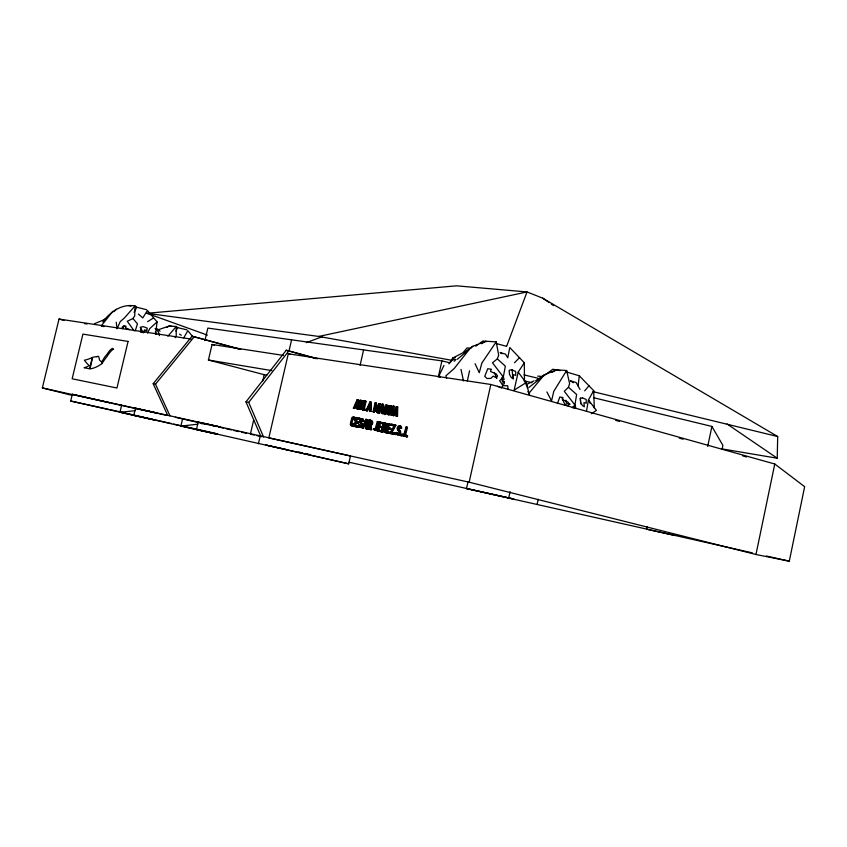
<?xml version="1.0" encoding="UTF-8"?>
<svg xmlns="http://www.w3.org/2000/svg" width="847" height="847" viewBox="0 0 847 847"><rect width="100%" height="100%" fill="white"/><g stroke="black" fill="none" stroke-linecap="round" stroke-linejoin="round"><path stroke-width="1.27" d="M396.788 416.142L396.978 406.804L396.248 406.666L392.373 415.326L393.897 415.665L397.031 408.307L396.745 416.184M393.156 415.475L396.301 408.116L396.004 415.993L397.529 416.332L397.719 406.994L396.248 406.666M721.57 448.825L777.228 458.216L777.694 436.533L542.673 298.155L527.025 291.94L456.512 285.82L146.87 313.295L207.388 335.116M382.018 404.135L382.738 404.263L382.526 413.505L383.268 413.696L383.479 404.464L382.018 404.135L378.207 412.711M367.206 419.678L366.973 428.868L365.481 428.529L365.809 420.779L362.749 427.989L361.997 427.841L365.766 419.36L367.206 419.678L365.766 419.36M366.105 410.477L369.874 401.976L370.584 402.103L370.351 411.261L370.658 403.585L367.598 410.806L362.643 409.832L364.634 401.044L365.332 401.171L366.063 401.362L364.062 410.149L362.643 409.832M366.476 410.594L366.698 409.62L365.968 409.429L365.745 410.403L366.846 410.668L369.927 403.394L369.599 411.123L371.092 411.451L371.325 402.293L370.584 402.103M357.561 408.9L357.805 399.826L357.116 399.71L353.39 408.127L354.861 408.455L357.889 401.298L357.159 401.107L354.131 408.265M357.159 401.107L356.82 408.762L358.292 409.08L358.546 400.028L357.116 399.71M580.407 397.984L580.724 403.924M382.495 413.558L381.764 413.368L382.071 405.565L378.98 412.849M357.773 403.85L357.889 401.298M386.719 405.279L388.604 405.586L388.921 408.106L387.418 407.767L387.153 406.115L385.893 406.264L384.485 411.197L384.771 412.86L386.094 412.733L386.92 410.393L387.651 410.583L385.851 410.202L386.073 409.217L388.604 409.726C389.609 412.754 384.538 416.576 384.39 412.055M388.148 407.968L388.212 407.227M144.032 332.511L144.244 330.372L146.764 330.976L147.262 328.138L143.408 326.698L140.814 327.048L140.549 330.065L142.031 332.49M354.649 419.858L353.908 419.678L353.527 418.005L352.458 418.249L351.113 422.907L351.706 424.855L353.051 423.479L354.47 423.796L353.908 425.13A2.245 1.472 -75.9 0 1 352.691 426.052L351.759 425.85A2.308 1.514 -75.9 0 1 351.399 425.522M578.099 386.031L579.284 375.782L566.124 371.886M155.604 334.343L157.076 321.881L147.42 310.478L142.783 317.932L138.432 314.078M354.681 418.969L353.591 418.132L352.627 419.667L351.759 423.828L352.839 425.014L353.728 423.616L353.167 424.95A2.245 1.472 -75.9 0 1 351.95 425.872L351.018 425.67A2.308 1.514 -75.9 0 1 350.298 424.273L351.749 417.92A2.308 1.514 -75.8 0 1 353.008 416.915L353.951 417.084A2.266 1.482 -75.8 0 1 354.671 418.376L354.597 419.805L355.338 419.985L355.401 418.556A2.266 1.482 -75.8 0 0 354.692 417.264L353.75 417.095M388.18 407.905C384.57 395.009 381.129 426.157 387.862 409.535M362.008 425.565L361.775 423.945M359.456 406.624L359.679 408.222L360.938 408.138L362.887 400.737L364.305 401.044C365.152 413.294 354.099 411.293 360.187 400.25L360.875 400.377L359.403 407.259M362.04 425.162C363.014 422.854 358.059 421.435 361.118 419.477L362.272 420.843L363.734 420.747L363.098 418.905L361.425 418.82M586.452 411.441L588.421 399.985L593.694 390.658L579.284 375.782M508.084 389.302L507.692 385.724L502.737 385.745L502.493 384.093L504.198 383.903L504.441 382.548L502.218 380.102L504.134 379.615L503.33 376.957L492.478 362.802L497.316 358.863L498.692 355.189L496.215 341.87L485.797 341.246L472.785 346.296L464.41 352.458M789.288 561.18L804.65 486.676L774.772 464.008L490.815 384.474L288.287 353.792L268.838 437.941L469.164 482.197L755.969 554.499L789.288 561.18L766.355 556.003M755.969 554.499L774.772 464.008M707.69 446.443L711.904 426.443L593.631 397.719M722.11 449.058L722.883 445.363L711.904 426.443M467.343 381.023L469.534 370.806M647.14 526.665L646.6 529.216L674.572 535.389M752.348 552.847L508.676 498.089L510.095 491.631M537.114 504.378L538.237 499.232M469.164 482.197L490.815 384.474M508.676 498.089L466.496 488.571L467.915 482.144M401.817 434.776L404.485 436.226A2.065 1.408 -76 0 0 405.406 435.496L407.481 427.386L406.02 427.057L403.67 435.019A1.683 1.154 -75.9 0 1 402.791 434.776L402.505 434.215L401.817 434.776L402.59 435.909L403.744 436.036A2.065 1.408 -76 0 0 404.665 435.305L406.751 427.195M405.777 436.512L406.031 435.347L407.566 435.697L407.312 436.861L405.777 436.512L407.312 436.861M406.518 436.703L406.835 435.517M438.28 377.127L441.922 360.886L449.63 362.76M518.195 372.119L514.129 390.171L526.029 382.675L518.195 372.119L524.304 362.76L509.778 347.545L507.766 357.805L505.511 354.152L500.154 352.521L502.059 353.845M369.97 409.059L370.192 408.085L370.933 408.275L370.711 409.249L367.482 408.603L367.704 407.629L370.192 408.085M366.592 426.655L366.815 425.681L366.073 425.501L365.851 426.475L366.592 426.655L363.363 425.977L363.585 425.014L366.815 425.681M370.414 425.628L372.341 424.273A5.537 3.674 -75.8 0 0 372.765 422.431L372.013 420.663L368.953 419.964L366.942 428.826L367.64 428.963L369.652 420.091M369.313 420.027L369.101 421.001C372.669 420.154 371.272 426.295 368.381 424.167L368.159 425.152L370.15 425.459L371.6 424.093A5.537 3.674 -75.8 0 0 372.024 422.251L370.838 420.324M369.123 422.674L367.683 429.006L368.381 429.143L370.393 420.281L368.953 419.964M370.054 420.218L369.832 421.192L371.388 421.488M375.507 407.386L374.448 412.066L373.029 411.758L375.041 402.897L375.708 403.013L375.888 409.366L378.831 403.574L380.239 403.881L378.228 412.764M373.707 411.875L375.306 404.855L376.036 405.046M377.55 412.637L376.809 412.447L378.408 405.417L375.803 410.922L375.306 404.855M379.498 403.691L377.487 412.574L379.71 413.04L382.293 406.973M373.241 429.133L375.824 430.541A2.022 1.355 -75.9 0 0 376.714 429.831L378.757 421.891L377.317 421.562L375.02 429.365A1.652 1.101 -75.9 0 1 374.173 429.133L373.908 428.582L373.241 429.133L375.083 430.361A2.022 1.355 -75.9 0 0 375.973 429.641L377.561 423.913M379.594 410.827L379.816 409.842L382.357 410.308L382.135 411.293L379.594 410.827L382.876 411.483M378.016 421.7L376.386 428.868M380.335 411.017L380.557 410.033M380.335 423.521L378.598 431.165L377.159 430.848L379.17 421.922L386.433 423.426L387.195 425.215A5.59 3.748 -75.8 0 1 386.772 427.079L384.803 428.434M377.561 430.922L377.783 429.937L381.341 430.678L381.118 431.663L377.889 431.028L379.88 422.06M381.902 426.666L378.673 425.999L378.45 426.994L381.679 427.65L381.902 426.666L381.161 426.475L380.938 427.47L381.679 427.65M379.361 422.981L382.177 423.521L382.399 422.537L383.14 422.727L382.918 423.712L380.102 423.172L379.361 422.981L379.583 421.997M378.302 431.112L378.524 430.117L377.783 429.937M379.191 427.174L379.414 426.189L378.673 425.999M377.159 430.848L380.377 431.483L380.599 430.498L381.341 430.678M382.738 431.991L381.288 431.663L383.32 422.706L384.76 423.034L382.738 431.991L382.029 431.843M383.691 422.78L383.469 423.765C387.111 422.897 385.692 429.143 382.738 426.962L382.516 427.947L384.549 428.275L386.031 426.888A5.59 3.748 -75.8 0 0 386.454 425.025L385.237 423.077M388.604 409.726L386.814 409.408L386.592 410.393L385.851 410.202M384.03 422.844L381.997 431.811L381.288 431.663M390.975 407.534L389.334 414.808L387.894 414.49L389.916 405.544L390.583 405.66L391.303 413.463L392.966 406.084L393.664 406.211L391.642 415.189M388.635 414.681L390.245 407.343L390.975 415.062L392.383 415.379L394.406 406.401L392.966 406.084M388.032 423.616L389.482 423.945L387.46 432.923L385.999 432.595L388.032 423.616L395.92 425.173L391.801 432.764L391.06 432.573L395.178 424.982L395.92 425.173M386.412 432.679L386.645 431.684L390.234 432.436L390.012 433.431L386.74 432.785L388.741 423.754M387.312 428.72L387.534 427.724L390.795 428.391L390.562 429.387L387.312 428.72L388.053 428.9L388.275 427.904M388.222 424.686L391.07 425.236L391.303 424.241L392.87 424.591L392.648 425.565L388.964 424.866L388.222 424.686L388.445 423.691M387.323 430.212L388.477 425.088M385.999 432.595L389.271 433.251L389.493 432.245L390.234 432.436M393.791 413.421L394.014 412.436L396.608 412.902L397.338 413.092L397.116 414.088L393.791 413.421L397.116 414.088M392.034 424.432L391.812 425.416L391.07 425.236M392.129 424.4L391.907 425.385L394.162 425.808L390.223 432.531M394.522 413.611L394.755 412.627M389.271 433.251L390.763 433.579L390.965 432.711M396.385 413.897L396.608 412.902M390.022 433.399L393.199 434.024L393.421 433.039L394.162 433.23L391.06 432.573M393.94 434.204L394.247 433.029L395.771 433.368L395.507 434.522L390.763 433.579M394.766 434.331L395.03 433.188M400.26 435.422L400.525 434.267L402.05 434.606L401.796 435.76L400.26 435.422L401.796 435.76M401.002 435.612L401.319 434.426L402.05 434.606M360.081 365.364L363.596 349.906M357.19 406.719L357.402 405.755L358.143 405.946L357.921 406.909L354.745 406.274L354.957 405.311L357.402 405.755M356.1 417.507L357.519 417.825L355.528 426.592L354.11 426.285L356.1 417.507L359.954 418.291L359.731 419.254L357.011 418.736M354.501 426.359L354.724 425.385L358.186 426.105L357.963 427.079L354.84 426.465L356.788 417.635M356.492 417.582L356.28 418.545L359.731 419.254M355.242 426.539L355.465 425.565M356.343 421.7L356.121 422.674L358.525 423.129L358.747 422.166L358.006 421.975L357.783 422.949L355.38 422.484L355.602 421.52L358.747 422.166M360.187 400.25L361.605 400.567L360.091 407.513L361.288 408.572M121.629 405.162L119.946 412.235L155.181 420.112L133.762 415.379L135.467 408.222L156.854 413.04L72.313 394.279L70.682 401.033L348.699 463.828L350.478 455.982L198.187 422.06L196.409 429.63L218.124 434.426L180.877 426.094L182.634 418.619L219.871 426.941L204.222 423.489L201.628 423.786M354.11 426.285L357.222 426.899L357.445 425.925L358.186 426.105M359.001 419.074L359.223 418.1L359.954 418.291M363.575 400.853C364.041 400.79 361.341 413.834 359.361 407.809M363.056 409.906L363.278 408.932L366.698 409.62M363.331 409.959L365.332 401.171M363.787 410.096L364.009 409.122M364.326 425.194L364.104 426.168L363.363 425.977M368.212 408.794L368.434 407.82L370.933 408.275M250.384 434.193L253.613 420.271M262.718 381.023L264.19 374.692L266.773 375.136M258.43 443.722L260.273 435.76M288.933 351.304L291.59 339.816M204.921 340.589L207.864 328.085L441.922 360.886M264.19 374.692L208.415 360.028L212.068 344.464L283.459 355.412M71.826 395.305L42.35 387.915L59.015 319.054L191.39 339.107M360.282 420.663L360.61 419.699M361.955 425.512C361.976 428.169 357.752 428.031 358.302 425.3L359.774 425.205L360.25 426.528L361.5 426.496M387.164 412.383L387.407 411.557M352.183 418.746L351.039 424.463A2.308 1.514 -75.9 0 0 351.166 425.056M135.276 330.743L137.468 323.882L132.958 318.525L134.726 315.825L135.033 305.968C121.809 303.48 110.248 311.876 102.752 321.934M573.8 408.042L575.674 407.587L574.922 405.014L564.282 391.261L568.453 387.248L569.608 383.617L566.654 370.499L556.479 369.853L544.197 374.882L535.706 380.695M361.976 407.862L362.198 407.185M122.561 328.657L123.546 325.703L125.991 326.137L125.536 327.8L129.612 329.568M386.253 426.274L385.798 427.216M506.622 346.359L527.025 291.94L318.747 336.439L146.87 313.295M363.681 425.903L362.738 428.021L363.49 428.169L366.55 420.959L366.222 428.709L366.476 419.487L364.623 423.786M398.185 427.417L399.233 426.062L400.409 425.935M355.719 404.707L356.788 402.304M369.197 405.353L366.846 410.668L367.598 410.806M380.377 409.683L381.806 406.475M385.576 406.804L385.893 406.126M175.932 331.124L177.626 327.588L176.261 326.487L169.061 326.053L158.611 329.631M438.926 375.92L443.976 365.417M147.537 333.062L149.728 328.657L157.076 321.881M376.036 411.017L378.08 408.053M380.239 403.881L379.572 403.765L376.629 409.556L376.449 403.214L375.041 402.897M134.08 312.342L136.759 307.27L146.626 309.695M183.735 337.911L187.822 330.669L192.978 336.968M391.621 431.589L394.903 425.999M104.075 320.791L105.399 318.61M557.411 403.627L559.793 396.999L562.98 397.561L562.514 399.71L567.903 402.007L569.3 404.019L568.326 405.84L565.044 404.252M175.138 337.699L176.208 335.973L176.261 326.487L167.886 336.27M449.884 362.495L452.743 358.048L462.981 352.754L467.046 347.937L470.741 348.276M566.654 370.499L553.779 391.335L551.556 400.885L546.876 391.928M371.653 424.029L370.679 424.654L368.381 424.167M496.215 341.87L481.89 362.982L479.254 372.712L475.061 363.712M260.749 436.131L245.979 401.88L286.254 350.235L317.741 358.736M263.555 436.967L248.7 402.42L289.018 350.647M529.798 392.288L544.197 374.882M472.785 346.296L469.471 349.165L454.246 368.456L445.84 375.877L446.676 378.313M101.259 325.873L112.852 311.294M167.706 415.379L153.18 383.723L192.068 336.206L240.76 349.282M153.18 383.723L155.488 384.178L194.418 336.555M584.663 390.859L589.089 385.671M572.318 407.778L574.922 405.014L576.627 394.49L568.453 387.248M448.846 363.829L452.076 360.441L454.405 359.223L455.898 359.562L454.257 361.214M514.489 362.77L519.56 357.614M113.922 311.643L116.335 309.229M574.097 407.619L575.589 406.179M103.927 320.314L105.07 319.446M457.264 359.34L469.471 349.165M373.982 429.313L374.649 428.762L374.914 429.313A1.652 1.101 -75.9 0 0 375.761 429.556M402.558 434.956L403.246 434.405L403.532 434.966A1.683 1.154 -76 0 0 404.411 435.21L404.771 434.956M528.952 387.428L541.244 377.762M475.739 346.201L477.793 344.697M479.857 343.204L482.949 340.96L486.591 341.648M543.88 375.75L552.869 369.239L560.121 370.637M386.835 412.923L385.501 413.05L385.141 412.097L386.296 406.994L387.524 406.137M591.386 413.749L596.404 410.372L588.421 399.985L590.063 403.236M166.954 327.418L169.061 326.053M147.622 321.659L153.466 317.974M481.467 343.744L485.797 341.246M551.884 372.415L556.479 369.853M96.865 356.661L97.49 356.428A3.155 1.673 -75.3 0 1 97.945 356.343A1.715 0.911 -75.3 0 1 98.58 356.598A3.155 1.673 -75.3 0 1 98.824 356.894L99.565 360.039A13.192 7.009 -75.1 0 0 101.058 361.468L102.201 361.256L101.587 363.829A54.24 28.417 -74.4 0 1 89.983 368.858L92.63 357.349L94.546 356.894A36.993 19.47 -74.5 0 0 96.865 356.661L97.098 356.545M525.976 384.729L534.002 380.854M132.958 318.525L127.262 321.267L134.144 330.817M94.504 323.702L105.43 319.203M362.272 420.843L363.734 420.747M122.095 327.313L124.551 326.381M306.307 342.654L322.4 336.651M400.176 428.159L401.679 428.063L400.991 426.157C398.323 424.114 395.856 428.497 397.857 430.34C401.34 431.197 397.328 436.417 396.798 432.446L396.015 432.722C395.962 436.904 401.362 434.32 399.985 431.144C396.534 430.414 398.736 424.262 400.176 428.159L401.679 428.063M359.774 425.205L358.302 425.3M396.015 432.722L397.539 432.626L398.429 434.151M452.743 358.048L455.167 357.445M370.383 425.003L369.663 425.152L369.832 429.397L371.378 429.736L371.113 425.183L370.383 425.003L370.637 429.556L369.832 429.397M370.393 425.332L371.113 425.183M180.877 426.094L197.743 424.22M119.946 412.235L135.202 410.71M504.389 381.859L502.483 381.976L502.017 377.466M400.186 426.93C396.142 428.148 401.552 430.541 400.705 432.785C400.959 435.697 396.29 435.993 396.756 432.902M537.718 376.1L542.514 376.544M144.456 330.108L146.542 330.351M84.509 323.607L87.114 324.009M101.428 326.18L104.022 326.582M140.454 332.119L143.058 332.522M208.415 360.028L271.876 370.615M357.847 399.9L358.546 400.028M360.928 400.451L361.605 400.567M364.305 401.044L362.887 400.737M366.063 401.362L364.634 401.044M371.325 402.293L369.874 401.976M375.772 403.087L376.449 403.214M382.759 404.337L383.479 404.464M390.658 405.734L391.314 405.861L392.045 412.33M393.707 406.285L394.406 406.401M396.978 406.867L397.719 406.994M318.747 336.439L451.44 360.229M353.39 408.127L354.861 408.455M376.809 412.447L379.71 413.04M381.764 413.368L383.268 413.696M390.975 415.062L393.897 415.665M384.199 423.945L385.798 424.252M353.908 419.678L355.338 419.985M245.979 401.88L248.7 402.42M384.242 432.245L385.057 432.415L384.782 427.809L384.051 427.957L384.242 432.245L385.798 432.595L385.523 427.989M371.378 429.736L370.573 429.577L370.435 426.401M385.798 432.595L384.983 432.436L384.792 428.148M128.712 305.651L131.01 306.116M169.845 325.979L172.068 326.444M175.403 327.133L186.869 329.822M70.682 401.033L108.363 409.27M135.467 408.222L182.634 418.619M42.35 387.915L109.877 402.833L72.313 394.279M111.148 403.119L166.626 415.369M251.665 434.479L254.216 435.051M256.779 435.612L261.892 436.745M466.496 488.571L513.907 499.063L348.985 462.218M173.783 424.114L215.784 433.399M265.683 444.971L287.355 449.757M175.393 417.306L208.436 424.749M210.977 425.321L216.059 426.465M218.611 427.036L223.693 428.19M226.234 428.762L231.316 429.905M233.857 430.477L238.939 431.621M241.48 432.192L246.572 433.336M298.716 452.023L302.559 452.891M305.111 453.463L310.224 454.627M109.623 409.535L171.475 423.585M267.133 445.31L348.699 463.828M570.158 404.146L566.431 403.257L565.934 400.229M523.912 374.85L538.004 378.281M593.122 391.674L777.694 436.533M524.198 380.864L531.916 382.738M357.222 426.899L357.963 427.079M373.908 428.582L374.649 428.762M353.051 423.479L354.47 423.796M393.199 434.024L395.507 434.522M380.377 431.483L381.118 431.663M365.481 428.529L368.381 429.143M361.997 427.841L363.49 428.169M396.798 432.446L397.539 432.626M357.783 422.949L358.525 423.129M402.505 434.215L403.246 434.405M406.031 435.347L407.566 435.697M400.525 434.267L401.266 434.447M394.247 433.029L395.771 433.368M390.795 428.391L390.054 428.211L389.832 429.207L390.562 429.387M382.738 426.962L383.479 427.142M377.317 421.562L378.757 421.891M379.17 421.922L380.621 422.24M382.177 423.521L382.918 423.712M406.02 427.057L407.481 427.386M373.029 411.758L374.448 412.066M369.599 411.123L371.092 411.451M356.82 408.762L358.292 409.08M367.704 407.629L368.434 407.82M396.004 415.993L397.529 416.332M375.295 410.827L376.534 411.113M387.894 414.49L389.334 414.808M387.418 407.767L388.921 408.106M386.073 409.217L386.814 409.408M389.916 405.544L391.314 405.861M378.831 403.574L379.572 403.765M496.363 343.586L506.337 346.264M212.068 344.464L214.545 345.142M192.068 336.206L239.637 349.26M59.015 319.054L64.107 320.452M615.705 420.345L619.517 421.414M679.252 438.132L683.063 439.201M742.808 455.919L746.62 456.988M288.287 353.792L290.436 354.395M286.254 350.235L316.206 358.673M497.454 386.274L501.583 388L502.832 385.343L499.666 380.716L503.33 376.957L505.352 366.179L497.316 358.863M179.458 334.173L181.3 335.232M542.673 298.155L549.227 302.623M551.408 304.115L553.589 305.598M727.044 423.976L777.228 458.216M573.271 382.749L570.37 380.769L576.151 382.579L580.026 389.461M399.117 430.922L398.132 430.011M136.759 307.27L135.033 305.968L124.202 318.197L120.274 321.521L117.024 328.721L116.23 322.199M361.288 423.542L360.219 422.346M156.388 328.16L160.072 331.219M155.128 328.498L158.357 331.865L159.469 335.592M400.26 425.977L400.938 427.873M140.168 327.397L143.471 332.786M155.308 332.119L156.716 334.226M527.893 391.441L529.576 394.924L526.029 382.675M359.149 426.57C366.55 430.53 359.562 420.927 361.86 419.657L363.014 421.033M155.488 384.178L170.014 415.888M494.235 372.564L496.829 378.387M562.101 398.259L565.203 405.374M461.001 369.356L463.489 380.938M527.215 385.798L527.617 388.392M390.806 407.545L391.102 410.117M512.848 378.44L512.128 369.779M439.847 376.047L440.006 377.476M359.043 425.025L359.88 426.507L361.351 425.056L359.393 421.764L360.113 419.138L362.357 418.725L363.003 420.567M593.694 390.658L594.287 408.138M524.304 362.76L524.505 381.902M352.49 418.1A2.308 1.514 -75.8 0 1 352.86 417.603M491.069 369.281L490.572 371.494L496.12 373.855L497.538 375.93L496.501 377.794L493.145 376.163L490.911 378.344L487.057 378.556L484.759 376.312L487.787 368.699L491.069 369.281M102.572 360.843L101.936 363.659A55.955 30.407 -76 0 1 106.923 356.587A36.336 19.65 -75.6 0 1 110.872 351.314A12.282 6.585 -75.3 0 1 113.604 349.155L112.418 348.371A32.08 17.268 -75.6 0 0 110.131 350.097A39.206 21.207 -75.6 0 0 106.722 354.734A17.004 9.105 -75.5 0 0 102.572 360.843M128.066 341.436L116.95 388.011L72.154 378.789L82.911 334.11L128.066 341.436M92.291 357.508L89.581 368.773L84.097 367.714A42.498 22.138 -74.7 0 0 89.179 365.565A89.316 47.517 -73.7 0 1 84.382 360.219A82.36 42.668 -73.8 0 0 92.291 357.508M582.45 397.815L580.227 398.45L580.619 402.431L582.418 405.522L584.324 406.825L583.943 402.6L586.283 403.225L586.145 399.456L582.45 397.815M511.662 369.737L509.185 370.319L509.471 374.385L511.344 377.593L513.398 378.969L513.144 374.649L515.707 375.359L515.696 371.515L511.662 369.737"/></g></svg>
